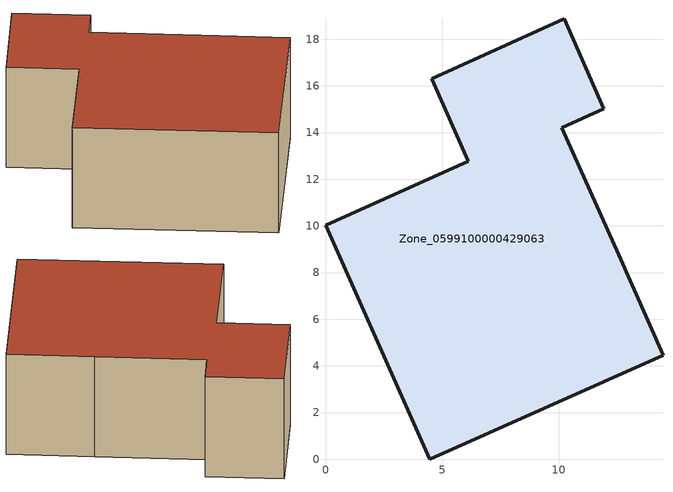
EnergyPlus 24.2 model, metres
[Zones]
Zone_0599100000429063
 floor ground (C_G): 12.58,8.77 14.46,4.46 4.47,0 0,10.03 6.13,12.76 4.55,16.3 10.22,18.87 11.93,15.03 10.13,14.21 z0
 wall outside (C_F): 11.93,15.03 10.22,18.87 4.55,16.3 6.13,12.76 0,10.03 4.47,0 14.46,4.46 12.58,8.77 10.13,14.21 11.93,15.03 z0:5.98
 roof outside (C_R): 12.58,8.77 10.13,14.21 11.93,15.03 10.22,18.87 4.55,16.3 6.13,12.76 0,10.03 4.47,0 14.46,4.46 z5.98
[BUILDING]
Pand.0599100000429063: North Axis=0; Terrain=City; Loads Convergence Tolerance Value=0.04; Temperature Convergence Tolerance Value=0.4; Solar Distribution=FullExterior; Maximum Number of Warmup Days=25; Minimum Number of Warmup Days=1
[Site:Location]
Rotterdam.The.Hague.AP_ZH_NLD Design_Conditions: Latitude=51.96; Longitude=4.45; Time Zone=1; Elevation=-4.5
[SITE:GROUNDTEMPERATURE:BUILDINGSURFACE]
18, 18, 18, 18, 18, 18, 18, 18, 18, 18, 18, 18
[MATERIAL] Thermal Absorptance=0.9; Solar Absorptance=0.7; Visible Absorptance=0.7
Name | Roughness | Thickness | Conductivity | Density | Specific Heat
G.D.2006-2014 | MediumSmooth | 0.15 | 0.06 | 540 | 1210
F.D.2006-2014 | Rough | 0.3 | 0.12 | 1920 | 840
R.D.2006-2014 | MediumRough | 0.2 | 0.08 | 1500 | 1000
[CONSTRUCTION]
C_G: G.D.2006-2014
C_F: F.D.2006-2014
C_R: R.D.2006-2014
[ZONE]
Zone_0599100000429063: Type=1; Multiplier=1; Ceiling Height=Autocalculate; Volume=Autocalculate; Floor Area=autocalculate; Part of Total Floor Area=Yes
[ZONEINFILTRATION:DESIGNFLOWRATE]
Infil_Zone_0599100000429063: Zone or ZoneList or Space or SpaceList=Zone_0599100000429063; Schedule=AlwaysOn; Design Flow Rate Calculation Method=Flow/Area; Flow Rate per Floor Area=0.0021; Constant Term Coefficient=1; Temperature Term Coefficient=0; Velocity Term Coefficient=0; Velocity Squared Term Coefficient=0
[HVACTEMPLATE:ZONE:IDEALLOADSAIRSYSTEM]
Zone_0599100000429063: Maximum Heating Supply Air Temperature=50; Minimum Cooling Supply Air Temperature=13; Maximum Heating Supply Air Humidity Ratio=0.0156; Minimum Cooling Supply Air Humidity Ratio=0.0077; Heating Limit=NoLimit; Cooling Limit=NoLimit; Dehumidification Control Type=ConstantSensibleHeatRatio; Cooling Sensible Heat Ratio=0.7; Dehumidification Setpoint=60; Humidification Control Type=None; Humidification Setpoint=30; Outdoor Air Method=None; Outdoor Air Flow Rate per Person=0.00944; Outdoor Air Flow Rate per Zone Floor Area=0; Outdoor Air Flow Rate per Zone=0; Demand Controlled Ventilation Type=None; Outdoor Air Economizer Type=NoEconomizer; Heat Recovery Type=None; Sensible Heat Recovery Effectiveness=0.7; Latent Heat Recovery Effectiveness=0.65
[ZONECONTROL:THERMOSTAT]
ThermostatControl_Zone_0599100000429063: Zone or ZoneList=Zone_0599100000429063; Control Type Schedule=DualSetpointControlType; Control 1=Thermostat_Zone_0599100000429063; Temperature Difference Between Cutout And Setpoint=0
[THERMOSTATSETPOINT:DUALSETPOINT]
Thermostat_Zone_0599100000429063: Heating Setpoint Temperature Schedule=HeatingSetpoint_Zone_0599100000429063; Cooling Setpoint Temperature Schedule=CoolingSetpoint_Zone_0599100000429063
[SCHEDULE:COMPACT]
HeatingSetpoint_Zone_0599100000429063: Through: 12/31, For: AllDays, Until: 24:00, 21
CoolingSetpoint_Zone_0599100000429063: Through: 12/31, For: AllDays, Until: 24:00, 24
DualSetpointControlType: Through: 12/31, For: AllDays, Until: 24:00, 4
AlwaysOn: Through: 12/31, For: AllDays, Until: 24:00, 1
